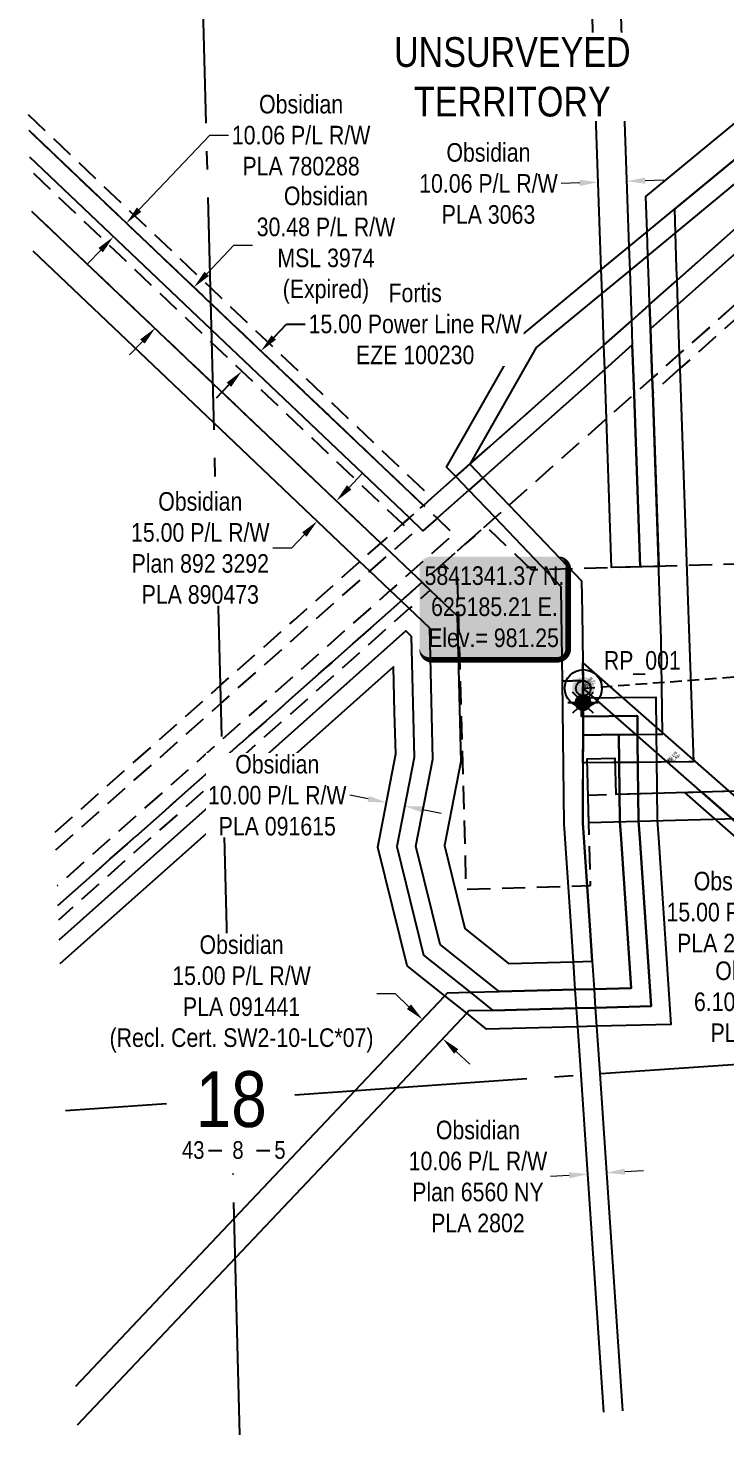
# Model space of a CAD drawing. Extents: x 623641 to 629563, y 5840932 to 5844881.
# Drawn here: x 624887 to 625261, y 5840940 to 5841696 of the extents above; entities that cross this region are included whole.
import ezdxf
from ezdxf.enums import TextEntityAlignment as Align

# ---------------------------------------------------------------- set-up
doc = ezdxf.new("R2010")
doc.units = 0
doc.header["$LTSCALE"] = 5
doc.header["$PDSIZE"] = 0.5
for name, pattern in [('foc-ACCESSROAD', [3.75, 2.5, -1.25]), ('foc-FLOWLINE', [3.75, 2.5, -1.25]), ('foc-QUARTERLINE', [33, 25, -3, 2, -3]), ('foc-TIELINE', [1.875, 1.25, -0.625])]:
    doc.linetypes.add(name, pattern=pattern)
doc.layers.get('Defpoints').update_dxf_attribs({"color": 9})
for name, color, linetype in [('10', 1, 'Continuous'), ('35', 37, 'Continuous'), ('9', 3, 'Continuous'), ('C-RW', 13, 'Continuous'), ('C-WS', 13, 'foc-ACCESSROAD'), ('C-WS-S', 13, 'Continuous'), ('DETAIL-T', 7, 'Continuous'), ('F-EZE', 190, 'foc-FLOWLINE'), ('L-MON', 1, 'Continuous'), ('L-QSEC', 8, 'foc-QUARTERLINE'), ('L-SECLBL', 7, 'Continuous'), ('L-TIE', 7, 'foc-TIELINE'), ('L-UNS-T', 3, 'Continuous')]:
    doc.layers.add(name, color=color, linetype=linetype)
doc.layers.add('C-RW-T', color=13, linetype='Continuous', lineweight=9)
for name, color, linetype, plot in [('Z-DESCRIPTION', 4, 'Continuous', False), ('Z-ELEVATION', 2, 'Continuous', False), ('Z-MSPOINT', 7, 'Continuous', False), ('Z-POINTNUMBER', 6, 'Continuous', False)]:
    doc.layers.add(name, color=color, linetype=linetype, plot=plot)
doc.styles.add('80', font='ARIALN.TTF', dxfattribs={"height": 10})
doc.styles.add('80CG', font='ARIALN.TTF', dxfattribs={"height": 10})
doc.styles.add('80L', font='ARIALN.TTF', dxfattribs={"height": 10})
doc.styles.add('DESCRIPTION', font='ARIALN.TTF', dxfattribs={"height": 2.5})
doc.styles.add('ELEVATION', font='ARIALN.TTF', dxfattribs={"height": 2.5})
doc.styles.add('POINTNUMBER', font='ARIALN.TTF', dxfattribs={"height": 2.5})
doc.styles.add('SIMPLEX', font='ARIALN.TTF')
doc.dimstyles.new('Compass 5 000', dxfattribs={"dimscale": 5, "dimtxt": 9, "dimasz": 2, "dimexe": 0.2, "dimexo": 0.0625, "dimgap": 0.5, "dimtad": 0, "dimtih": 1, "dimtoh": 1, "dimzin": 0, "dimdsep": 46, "dimtxsty": '80CG', "dimcen": 0.1, "dimse1": 1, "dimse2": 1, "dimclrd": 256, "dimclrt": 256, "dimaunit": 1, "dimadec": 4, "dimazin": 0, "dimtfac": 0.06, "dimtofl": 0, "dimtmove": 0, "dimatfit": 1, "dimfxl": 0.2, "dimtolj": 1, "dimtzin": 0, "dimlwd": -1, "dimarcsym": 0})

# ---------------------------------------------------------------- blocks, each defined once
blk = doc.blocks.new('L-SECLBL')
at = {"layer": '9', "color": 7}
for p, q in [((-5.08, -27.83), (-12.29, -27.83)), ((20.7, -27.83), (13.5, -27.83))]:
    blk.add_line(p, q, dxfattribs=at)
at = {"layer": '10', "color": 2, "style": 'SIMPLEX'}
blk.add_attdef('SEC', text='', height=30, dxfattribs=at).set_placement((0, 0), align=Align.MIDDLE)
at = {"layer": '10', "color": 5, "style": '80L'}
blk.add_attdef('TWP', text='', height=9.5, dxfattribs=at).set_placement((-14.43, -27.37), align=Align.MIDDLE_RIGHT)
blk.add_attdef('RGE', text='', height=9.5, dxfattribs=at).set_placement((3.62, -27.37), align=Align.MIDDLE_CENTER)
blk.add_attdef('MER', text='', height=9.5, dxfattribs=at).set_placement((23.17, -27.37), align=Align.MIDDLE_LEFT)
blk = doc.blocks.new('*D626')
at = {"layer": 'Defpoints', "color": 0, "transparency": 16777216}
for p in [(625011.85, 5841522.72), (625026.99, 5841508.33), (625016.65, 5841497.45)]:
    blk.add_point(p, dxfattribs=at)
at = {"layer": 'F-EZE', "transparency": 16777216}
for p, q in [((625018.74, 5841529.97), (625025.62, 5841537.22)), ((625025.62, 5841537.22), (625035.62, 5841537.22)), ((624994.62, 5841504.59), (624987.73, 5841497.34))]:
    blk.add_line(p, q, dxfattribs=at)
for points in [[(625017.53, 5841531.11), (625019.94, 5841528.82), (625011.85, 5841522.72)], [(624993.41, 5841505.73), (624995.83, 5841503.44), (625001.51, 5841511.84)]]:
    blk.add_solid(points, dxfattribs=at)
at = {"layer": 'F-EZE', "transparency": 16777216, "insert": (625094.76, 5841537.22), "char_height": 10, "attachment_point": 5, "style": '80CG', "bg_fill": 3, "box_fill_scale": 1.1, "bg_fill_color": 256, "bg_fill_true_color": 13158600, "bg_fill_transparency": 0}
blk.add_mtext('\\A1;Fortis\\P15.00 Power Line R/W\\PEZE 100230', dxfattribs=at)
blk = doc.blocks.new('*U588')
h = blk.add_hatch(color=254)
edge = h.paths.add_edge_path()
edge.add_line((-34, -28.5), (34, -28.5))
edge.add_arc((34, -22.5), 6, 270, 360)
edge.add_line((40, -22.5), (40, 21))
edge.add_arc((34, 21), 6, 0, 90)
edge.add_line((34, 27), (-34, 27))
edge.add_arc((-34, 21), 6, 90, 180)
edge.add_line((-40, 21), (-40, -22.5))
edge.add_arc((-34, -22.5), 6, 180, 270)
at = {"color": 1, "flags": 128}
blk.add_lwpolyline([(-34, -28.5, 3, 3, 0), (34, -28.5, 3, 3, 0.414214), (40, -22.5, 3, 3, 0), (40, 21, 3, 0, 0.414214), (34, 27, 0, 0, 0), (-34, 27, 0, 0, 0.414214), (-40, 21, 0, 0, 0), (-40, -22.5, 0, 3, 0.414214)], format="xyseb", close=True, dxfattribs=at)
blk.add_lwpolyline([(-17.59, -6.43, 0, 10, 0), (0, 0, 5, 5, 0)], format="xyseb", dxfattribs=at)
at = {"color": 1, "style": '80'}
blk.add_attdef('ENTER_TEXT_001', (-35.99, -5), '', height=10, dxfattribs=at)
blk = doc.blocks.new('*D605')
at = {"layer": 'C-RW-T', "transparency": 16777216}
for p, q in [((624982.68, 5841564.22), (624997.31, 5841579.63)), ((624997.31, 5841579.63), (625007.31, 5841579.63)), ((624948.09, 5841527.82), (624941.2, 5841520.57))]:
    blk.add_line(p, q, dxfattribs=at)
for points in [[(624981.47, 5841565.37), (624983.89, 5841563.08), (624975.79, 5841556.97)], [(624946.88, 5841528.96), (624949.3, 5841526.67), (624954.98, 5841535.07)]]:
    blk.add_solid(points, dxfattribs=at)
at = {"layer": 'Defpoints', "color": 0, "transparency": 16777216}
for p in [(624975.79, 5841556.97), (624994.14, 5841539.54), (624973.33, 5841517.63)]:
    blk.add_point(p, dxfattribs=at)
at = {"layer": 'C-RW-T', "transparency": 16777216, "insert": (625046.78, 5841579.63), "char_height": 10, "attachment_point": 5, "style": '80CG'}
blk.add_mtext('\\A1;Obsidian\\P30.48 P/L R/W\\PMSL 3974\\P(Expired)', dxfattribs=at)
blk = doc.blocks.new('*D608')
at = {"layer": 'C-RW-T', "transparency": 16777216}
for p, q in [((625183.27, 5841613.13), (625173.28, 5841612.78)), ((625218.5, 5841614.35), (625228.49, 5841614.69))]:
    blk.add_line(p, q, dxfattribs=at)
for points in [[(625183.22, 5841614.79), (625183.33, 5841611.46), (625193.27, 5841613.47)], [(625218.44, 5841616.01), (625218.56, 5841612.68), (625208.51, 5841614)]]:
    blk.add_solid(points, dxfattribs=at)
at = {"layer": 'Defpoints', "color": 0, "transparency": 16777216}
for p in [(625193.27, 5841613.47), (625193.55, 5841605.37), (625208.79, 5841605.9)]:
    blk.add_point(p, dxfattribs=at)
at = {"layer": 'C-RW-T', "transparency": 16777216, "insert": (625134.19, 5841612.78), "char_height": 10, "attachment_point": 5, "style": '80CG'}
blk.add_mtext('\\A1;Obsidian\\P10.06 P/L R/W\\PPLA 3063', dxfattribs=at)
blk = doc.blocks.new('*D609')
at = {"layer": 'C-RW-T', "transparency": 16777216}
for p, q in [((625084.17, 5841176.97), (625074.17, 5841176.97)), ((625091.43, 5841170.1), (625084.17, 5841176.97)), ((625116.86, 5841146.04), (625124.12, 5841139.17))]:
    blk.add_line(p, q, dxfattribs=at)
for points in [[(625092.58, 5841171.31), (625090.29, 5841168.89), (625098.7, 5841163.22)], [(625118, 5841147.25), (625115.71, 5841144.83), (625109.59, 5841152.92)]]:
    blk.add_solid(points, dxfattribs=at)
at = {"layer": 'Defpoints', "color": 0, "transparency": 16777216}
for p in [(625093.93, 5841158.18), (625098.7, 5841163.22), (625104.83, 5841147.88)]:
    blk.add_point(p, dxfattribs=at)
at = {"layer": 'C-RW-T', "transparency": 16777216, "insert": (625001.39, 5841176.97), "char_height": 10, "attachment_point": 5, "style": '80CG', "bg_fill": 3, "box_fill_scale": 1.1, "bg_fill_color": 256, "bg_fill_true_color": 13158600, "bg_fill_transparency": 0}
blk.add_mtext('\\A1;Obsidian\\P15.00 P/L R/W\\PPLA 091441\\P(Recl. Cert. SW2-10-LC*07)', dxfattribs=at)
blk = doc.blocks.new('*D610')
at = {"layer": 'C-RW-T', "transparency": 16777216}
for p, q in [((625069.51, 5841281.86), (625059.7, 5841283.78)), ((625098.96, 5841276.08), (625108.77, 5841274.15))]:
    blk.add_line(p, q, dxfattribs=at)
for points in [[(625069.83, 5841283.49), (625069.19, 5841280.22), (625079.33, 5841279.93)], [(625099.28, 5841277.72), (625098.64, 5841274.44), (625089.14, 5841278.01)]]:
    blk.add_solid(points, dxfattribs=at)
at = {"layer": 'Defpoints', "color": 0, "transparency": 16777216}
for p in [(625079.33, 5841279.93), (625080.14, 5841284.08), (625089.96, 5841282.15)]:
    blk.add_point(p, dxfattribs=at)
at = {"layer": 'C-RW-T', "transparency": 16777216, "insert": (625020.61, 5841283.78), "char_height": 10, "attachment_point": 5, "style": '80CG', "bg_fill": 3, "box_fill_scale": 1.1, "bg_fill_color": 256, "bg_fill_true_color": 13158600, "bg_fill_transparency": 0}
blk.add_mtext('\\A1;Obsidian\\P10.00 P/L R/W\\PPLA 091615', dxfattribs=at)
blk = doc.blocks.new('*D611')
at = {"layer": 'C-RW-T', "transparency": 16777216}
for p, q in [((624946.34, 5841598.74), (624984.34, 5841638.74)), ((624984.34, 5841638.74), (624994.34, 5841638.74)), ((624925.63, 5841576.95), (624918.75, 5841569.7))]:
    blk.add_line(p, q, dxfattribs=at)
for points in [[(624945.13, 5841599.89), (624947.55, 5841597.6), (624939.46, 5841591.5)], [(624924.43, 5841578.1), (624926.84, 5841575.8), (624932.52, 5841584.2)]]:
    blk.add_solid(points, dxfattribs=at)
at = {"layer": 'Defpoints', "color": 0, "transparency": 16777216}
for p in [(624939.46, 5841591.5), (624948.74, 5841582.67), (624941.81, 5841575.38)]:
    blk.add_point(p, dxfattribs=at)
at = {"layer": 'C-RW-T', "transparency": 16777216, "insert": (625033.42, 5841638.74), "char_height": 10, "attachment_point": 5, "style": '80CG'}
blk.add_mtext('\\A1;Obsidian\\P10.06 P/L R/W\\PPLA 780288', dxfattribs=at)
blk = doc.blocks.new('*D613')
at = {"layer": 'C-RW-T', "transparency": 16777216}
for p, q in [((625059.28, 5841449.37), (625066.17, 5841456.62)), ((625035.18, 5841424), (625028.29, 5841416.75)), ((625028.29, 5841416.75), (625018.29, 5841416.75))]:
    blk.add_line(p, q, dxfattribs=at)
for points in [[(625058.07, 5841450.52), (625060.49, 5841448.23), (625052.4, 5841442.12)], [(625033.97, 5841425.15), (625036.39, 5841422.85), (625042.07, 5841431.25)]]:
    blk.add_solid(points, dxfattribs=at)
at = {"layer": 'Defpoints', "color": 0, "transparency": 16777216}
for p in [(625051.79, 5841442.7), (625041.46, 5841431.83), (625042.07, 5841431.25)]:
    blk.add_point(p, dxfattribs=at)
at = {"layer": 'C-RW-T', "transparency": 16777216, "insert": (624979.2, 5841416.75), "char_height": 10, "attachment_point": 5, "style": '80CG', "bg_fill": 3, "box_fill_scale": 1.1, "bg_fill_color": 256, "bg_fill_true_color": 13158600, "bg_fill_transparency": 0}
blk.add_mtext('\\A1;Obsidian\\P15.00 P/L R/W\\PPlan 892 3292\\PPLA 890473', dxfattribs=at)
blk = doc.blocks.new('*D614')
at = {"layer": 'C-RW-T', "transparency": 16777216}
for p, q in [((625348.69, 5841257.85), (625355.28, 5841265.36)), ((625325.61, 5841231.55), (625316.28, 5841220.92)), ((625316.28, 5841220.92), (625306.28, 5841220.92))]:
    blk.add_line(p, q, dxfattribs=at)
for points in [[(625347.44, 5841258.95), (625349.94, 5841256.75), (625342.09, 5841250.33)], [(625324.35, 5841232.65), (625326.86, 5841230.45), (625332.2, 5841239.06)]]:
    blk.add_solid(points, dxfattribs=at)
at = {"layer": 'Defpoints', "color": 0, "transparency": 16777216}
for p in [(625317.16, 5841272.21), (625307.27, 5841260.94), (625342.09, 5841250.33)]:
    blk.add_point(p, dxfattribs=at)
at = {"layer": 'C-RW-T', "transparency": 16777216, "insert": (625267.2, 5841220.92), "char_height": 10, "attachment_point": 5, "style": '80CG'}
blk.add_mtext('\\A1;Obsidian\\P15.00 P/L R/W\\PPLA 210421', dxfattribs=at)
blk = doc.blocks.new('*D616')
at = {"layer": 'C-RW-T', "transparency": 16777216}
for p, q in [((625354.45, 5841206.16), (625361.05, 5841213.68)), ((625337.24, 5841186.55), (625325.09, 5841172.7)), ((625325.09, 5841172.7), (625315.09, 5841172.7))]:
    blk.add_line(p, q, dxfattribs=at)
for points in [[(625353.2, 5841207.26), (625355.7, 5841205.06), (625347.86, 5841198.65)], [(625335.98, 5841187.65), (625338.49, 5841185.45), (625343.83, 5841194.06)]]:
    blk.add_solid(points, dxfattribs=at)
at = {"layer": 'Defpoints', "color": 0, "transparency": 16777216}
for p in [(625343.83, 5841194.06), (625358.99, 5841188.87), (625354.97, 5841184.29)]:
    blk.add_point(p, dxfattribs=at)
at = {"layer": 'C-RW-T', "transparency": 16777216, "insert": (625278.78, 5841172.7), "char_height": 10, "attachment_point": 5, "style": '80CG'}
blk.add_mtext('\\A1;Obsidian\\P6.10 P/L R/W\\PPLA 4375', dxfattribs=at)
blk = doc.blocks.new('*D630')
at = {"layer": 'C-RW-T', "transparency": 16777216}
for p, q in [((625207.58, 5841081.43), (625217.56, 5841082.1)), ((625177.6, 5841079.41), (625167.62, 5841078.74))]:
    blk.add_line(p, q, dxfattribs=at)
for points in [[(625207.47, 5841083.09), (625207.69, 5841079.76), (625197.61, 5841080.76)], [(625177.48, 5841081.07), (625177.71, 5841077.75), (625187.57, 5841080.08)]]:
    blk.add_solid(points, dxfattribs=at)
at = {"layer": 'Defpoints', "color": 0, "transparency": 16777216}
for p in [(625186.05, 5841102.72), (625196.08, 5841103.39), (625197.61, 5841080.76)]:
    blk.add_point(p, dxfattribs=at)
at = {"layer": 'C-RW-T', "transparency": 16777216, "insert": (625128.53, 5841078.74), "char_height": 10, "attachment_point": 5, "style": '80CG'}
blk.add_mtext('\\A1;Obsidian\\P10.06 P/L R/W\\PPlan 6560 NY\\PPLA 2802', dxfattribs=at)
blk = doc.blocks.new('GAS')
h = blk.add_hatch(color=255)
h.dxf.hatch_style = 1
edge = h.paths.add_edge_path()
edge.add_arc((0, 0), 0.9, 0, 360)
for p, q in [((0, 0.81), (0, 1.62)), ((-0.81, 0), (-1.62, 0)), ((-0.57, 0.57), (-1.14, 1.14)), ((0.57, 0.57), (1.14, 1.14)), ((1.62, 0), (0.81, 0)), ((-0.57, -0.57), (-1.14, -1.14)), ((0, -0.81), (0, -1.62)), ((1.14, -1.14), (0.57, -0.57))]:
    blk.add_line(p, q)
blk.add_circle((0, 0), 0.8)
blk = doc.blocks.new('fdia')
at = {"color": 255, "const_width": 1}
blk.add_lwpolyline([(-0.5, 0, 1), (0.5, 0, 1)], format="xyb", close=True, dxfattribs=at)
blk = doc.blocks.new('Fdiaa')
blk.add_blockref('fdia', (0, 0))
blk = doc.blocks.new('fdib')
at = {"color": 1, "const_width": 1.6}
blk.add_lwpolyline([(-0.4, 0, 1), (0.4, 0, 1)], format="xyb", close=True, dxfattribs=at)
at = {"color": 1}
blk.add_circle((0, 0), 0.8, dxfattribs=at)
blk = doc.blocks.new('Fdibb')
blk.add_blockref('fdib', (0, 0))
blk = doc.blocks.new('fdicc')
for name in ['Fdibb', 'Fdiaa']:
    blk.add_blockref(name, (0, 0))
blk = doc.blocks.new('FDI')
blk.add_blockref('fdicc', (0, 0))

msp = doc.modelspace()

# ---------------------------------------------------------------- linework, layer by layer
at = {"layer": '35', "color": 3}
msp.add_circle((625185.217, 5841341.373), 9.996, dxfattribs=at)
at = {"layer": 'C-RW', "flags": 128}
for points in [[(625838.391, 5842082.082), (625813.833, 5842060.295), (625784.336, 5842034.124), (625718.879, 5841976.047), (625629.524, 5841896.773), (625512.468, 5841792.917), (625334.714, 5841635.211), (625235.9, 5841547.541), (625221.33, 5841534.614), (625220.877, 5841547.667), (625235.447, 5841560.594), (625328.034, 5841642.739), (625505.788, 5841800.445), (625622.845, 5841904.3), (625660.393, 5841937.614), (625675.604, 5841951.109), (625702.426, 5841974.907), (625783.995, 5842047.276), (625813.493, 5842073.447), (625822.758, 5842081.667)], [(625193.731, 5842039.887), (625197.2, 5841939.909), (625209.729, 5841578.744), (625210.168, 5841566.069), (625211.108, 5841539), (625211.561, 5841525.948), (625212.48, 5841499.446), (625215.7, 5841406.639), (625200.457, 5841406.217), (625197.678, 5841486.314), (625196.759, 5841512.814), (625196.306, 5841525.867), (625195.336, 5841553.83), (625194.896, 5841566.504), (625181.978, 5841938.855), (625178.51, 5842038.833)], [(625280.178, 5841636.882), (625234.246, 5841598.977), (625234.6, 5841586.231), (625234.772, 5841580.06), (625235.215, 5841567.281), (625235.447, 5841560.594), (625235.9, 5841547.541), (625236.819, 5841521.039), (625237.089, 5841513.252), (625241.596, 5841383.335), (625242.117, 5841368.333), (625244.423, 5841301.863), (625241.981, 5841301.835), (625227.01, 5841301.659), (625224.571, 5841301.63), (625214.566, 5841301.511), (625204.56, 5841301.394), (625201.052, 5841301.352), (625186.057, 5841301.176), (625185.019, 5841301.164), (625185.052, 5841316.174), (625204.384, 5841316.402), (625210.129, 5841316.469), (625214.388, 5841316.519), (625224.391, 5841316.637), (625225.106, 5841316.645), (625227.715, 5841316.676), (625227.112, 5841367.971), (625226.591, 5841382.971), (625222.52, 5841500.327), (625222.25, 5841508.114), (625221.331, 5841534.614), (625220.877, 5841547.667), (625220.615, 5841555.232), (625219.959, 5841574.149), (625219.519, 5841586.824), (625218.863, 5841605.743), (625272.72, 5841650.188)], [(624886.934, 5841641.392), (624984.872, 5841548.347), (625099.206, 5841439.719), (625103.713, 5841443.718), (625116.613, 5841455.163), (625124.14, 5841461.841), (625196.306, 5841525.867), (625211.108, 5841539), (625220.877, 5841547.667), (625221.33, 5841534.614), (625222.25, 5841508.114), (625222.52, 5841500.327), (625225.761, 5841406.918), (625215.7, 5841406.639), (625212.48, 5841499.446), (625211.561, 5841525.948), (625196.759, 5841512.814), (625131.11, 5841454.569), (625123.583, 5841447.892), (625106.528, 5841432.762), (625105.885, 5841432.19), (625098.973, 5841426.058), (625091.65, 5841433.016), (624985.237, 5841534.113), (624887.474, 5841626.998)], [(625285.174, 5841627.969), (625210.168, 5841566.069), (625195.336, 5841553.83), (625159.854, 5841524.549), (625124.14, 5841461.841), (625131.11, 5841454.569), (625145.26, 5841439.808), (625184.26, 5841399.122), (625184.666, 5841382.068), (625184.888, 5841354.962), (625185.118, 5841345.479), (625173.995, 5841345.209), (625173.557, 5841381.687), (625173.386, 5841395.933), (625137.733, 5841433.13), (625123.583, 5841447.892), (625116.613, 5841455.163), (625111.692, 5841460.298), (625152.03, 5841531.13), (625194.896, 5841566.504), (625209.729, 5841578.744), (625280.178, 5841636.882)], [(624888.57, 5841597.773), (624985.979, 5841505.226), (625076.308, 5841419.404), (625081.702, 5841414.28), (625092.619, 5841403.907), (625098.5, 5841398.321), (625102.867, 5841394.172), (625117.439, 5841380.327), (625119.338, 5841302.026), (625110.464, 5841256.825), (625121.543, 5841212.101), (625144.995, 5841193.367), (625179.891, 5841194.262), (625189.952, 5841194.521), (625188.659, 5841213.727), (625184.947, 5841268.896), (625185.052, 5841316.174), (625204.384, 5841316.402), (625204.56, 5841301.394), (625204.933, 5841269.68), (625205.555, 5841260.434), (625210.963, 5841180.061), (625190.958, 5841179.548), (625180.898, 5841179.29), (625139.91, 5841178.235), (625108.211, 5841203.558), (625095.11, 5841256.448), (625104.306, 5841303.303), (625102.598, 5841373.741), (625091.609, 5841384.182), (625087.24, 5841388.332), (625081.358, 5841393.921), (625070.441, 5841404.293), (625065.049, 5841409.415), (624986.523, 5841484.023), (624889.375, 5841576.324)], [(624903.26, 5841206.103), (624991.639, 5841284.834), (625089.697, 5841372.195), (625092.695, 5841369.347), (625094.276, 5841304.155), (625084.864, 5841256.197), (625099.314, 5841197.859), (625124.379, 5841177.836), (625136.518, 5841168.139), (625181.155, 5841169.286), (625181.571, 5841169.297), (625191.63, 5841169.556), (625221.647, 5841170.326), (625215.567, 5841260.676), (625214.935, 5841270.075), (625214.434, 5841312.692), (625214.269, 5841326.345), (625213.832, 5841326.52), (625198.874, 5841326.344), (625184.274, 5841326.172), (625184.156, 5841336.178), (625187.62, 5841336.219), (625202.578, 5841336.394), (625224.159, 5841336.648), (625224.384, 5841317.293), (625224.545, 5841303.821), (625224.937, 5841270.47), (625225.58, 5841260.918), (625232.33, 5841160.591), (625192.303, 5841159.563), (625182.243, 5841159.305), (625133.125, 5841158.043), (625122.485, 5841166.543), (625110.725, 5841175.938), (625090.418, 5841192.16), (625074.618, 5841255.945), (625084.457, 5841306.082), (625083.682, 5841328.288), (625083.085, 5841352.904), (624991.975, 5841271.735), (624903.746, 5841193.136)], [(625196.184, 5840952.105), (625183.985, 5841133.431), (625182.58, 5841154.308), (625182.243, 5841159.305), (625181.571, 5841169.297), (625180.898, 5841179.29), (625179.891, 5841194.262), (625178.598, 5841213.483), (625174.896, 5841268.499), (625173.995, 5841345.209), (625185.118, 5841345.479), (625184.947, 5841268.896), (625188.659, 5841213.727), (625189.952, 5841194.521), (625190.958, 5841179.548), (625191.63, 5841169.556), (625192.303, 5841159.563), (625192.639, 5841154.566), (625194.015, 5841134.125), (625206.219, 5840952.733)], [(624912.26, 5840966.129), (624997.508, 5841056.249), (625062.567, 5841125.03), (625110.725, 5841175.938), (625112.224, 5841177.523), (625124.379, 5841177.836), (625139.91, 5841178.235), (625180.898, 5841179.29), (625190.958, 5841179.548), (625210.963, 5841180.061), (625205.555, 5841260.434), (625204.933, 5841269.68), (625204.384, 5841316.401), (625185.052, 5841316.174), (625185.074, 5841326.182), (625198.874, 5841326.344), (625213.832, 5841326.52), (625214.269, 5841326.345), (625214.434, 5841312.692), (625214.935, 5841270.075), (625215.567, 5841260.676), (625221.647, 5841170.326), (625191.63, 5841169.556), (625181.571, 5841169.297), (625181.155, 5841169.286), (625136.518, 5841168.139), (625123.682, 5841167.809), (625122.485, 5841166.543), (625084.66, 5841126.559), (624998.054, 5841035.003), (624913.047, 5840945.139)]]:
    msp.add_lwpolyline(points, dxfattribs=at)
at = {"layer": 'C-RW'}
for points in [[(625465.927, 5841095.028), (625185.217, 5841341.373), (625184.888, 5841354.962), (625472.537, 5841102.528)], [(625473.721, 5841114.868), (625294.776, 5841271.906), (625188.154, 5841268.949), (625187.2, 5841303.323), (625202.189, 5841303.739), (625202.727, 5841284.354), (625300.243, 5841287.059), (625486.482, 5841123.619)], [(625459.342, 5841092.694), (625239.774, 5841285.382), (625248.736, 5841285.63), (625465.927, 5841095.028)]]:
    msp.add_lwpolyline(points, dxfattribs=at)
at = {"layer": 'C-WS', "flags": 128}
for points in [[(624901.09, 5841263.948), (624990.146, 5841342.959), (625029.632, 5841377.992), (625040.849, 5841387.943), (625065.049, 5841409.415), (625076.308, 5841419.404), (625087.938, 5841429.723), (625091.65, 5841433.016), (625099.206, 5841439.719), (625103.713, 5841443.718), (625116.613, 5841455.163), (625124.14, 5841461.841), (625196.306, 5841525.867), (625211.108, 5841539), (625220.877, 5841547.667), (625328.034, 5841642.739), (625505.788, 5841800.445), (625622.845, 5841904.3), (625660.393, 5841937.614), (625675.604, 5841951.109), (625702.426, 5841974.907), (625783.995, 5842047.275), (625813.493, 5842073.447), (625822.758, 5842081.667)], [(625870.131, 5842082.926), (625814.524, 5842033.59), (625785.026, 5842007.419), (625752.276, 5841978.362), (625643.085, 5841881.487), (625622.373, 5841863.11), (625614.822, 5841856.411), (625614.331, 5841855.976), (625590.31, 5841834.663), (625526.03, 5841777.632), (625222.25, 5841508.114), (625212.48, 5841499.446), (625197.678, 5841486.314), (625145.26, 5841439.808), (625137.733, 5841433.13), (625121.396, 5841418.635), (625098.5, 5841398.321), (625087.24, 5841388.332), (625049.899, 5841355.202), (624991.17, 5841303.097), (624902.57, 5841224.491)], [(624886.934, 5841641.392), (624984.872, 5841548.347), (625099.206, 5841439.719), (625091.65, 5841433.016), (625087.938, 5841429.723), (625076.308, 5841419.404), (624985.979, 5841505.226), (624888.57, 5841597.773)]]:
    msp.add_lwpolyline(points, dxfattribs=at)
msp.add_lwpolyline([(625157.375, 5841405.025), (625132.593, 5841428.569), (625109.718, 5841408.274), (625117.437, 5841400.941), (625122.076, 5841233.353), (625189.086, 5841235.208), (625187.737, 5841283.942), (625273.014, 5841286.302), (625269.642, 5841408.133)], close=True, dxfattribs=at)
at = {"layer": 'F-EZE', "flags": 128}
msp.add_lwpolyline([(625237.089, 5841513.252), (625222.52, 5841500.327), (625222.25, 5841508.114), (625236.819, 5841521.039), (625526.03, 5841777.632), (625590.31, 5841834.663), (625592.53, 5841828.607), (625530.014, 5841773.141), (625237.089, 5841513.252)], close=True, dxfattribs=at)
for points in [[(624886.612, 5841649.982), (624984.654, 5841556.835), (625103.713, 5841443.718), (625099.206, 5841439.719), (624984.872, 5841548.347), (624886.934, 5841641.393)], [(624886.934, 5841641.392), (624984.872, 5841548.347), (625099.206, 5841439.719), (625106.528, 5841432.762), (625115.522, 5841424.218), (625092.619, 5841403.907), (625081.358, 5841393.92), (624990.897, 5841313.701), (624902.175, 5841235.022)], [(624901.448, 5841254.415), (624990.394, 5841333.3), (625070.441, 5841404.293), (625081.702, 5841414.279), (625093.334, 5841424.596), (625087.938, 5841429.723), (624985.417, 5841527.127), (624887.739, 5841619.932)], [(624902.57, 5841224.491), (624991.17, 5841303.098), (625049.899, 5841355.202), (625087.24, 5841388.332), (625098.5, 5841398.321), (625102.867, 5841394.172), (625091.609, 5841384.182), (624991.371, 5841295.25), (624902.862, 5841216.724)]]:
    msp.add_lwpolyline(points, dxfattribs=at)
at = {"layer": 'L-QSEC'}
for p, q in [((624995.091, 5841150.397), (624975.211, 5841924.548)), ((625030.064, 5841122.785), (625806.511, 5841176.553)), ((624906.705, 5841114.242), (624960.968, 5841118)), ((625000.497, 5840939.851), (624996.887, 5841080.446))]:
    msp.add_line(p, q, dxfattribs=at)
at = {"layer": 'L-TIE'}
msp.add_line((625185.206, 5841341.367), (625822.291, 5841389.438), dxfattribs=at)
at = {"layer": 'Z-MSPOINT'}
for p in [(625185.206, 5841341.367, 981.288), (625230.678, 5841301.43, 980.176)]:
    msp.add_point(p, dxfattribs=at)

# ---------------------------------------------------------------- block references
at = {"layer": 'C-WS-S', "color": 3, "xscale": 4.998227099999978, "yscale": 4.998227099999978, "zscale": 4.998227099999978}
msp.add_blockref('GAS', (625185.032, 5841333.582), dxfattribs=at)
at = {"layer": 'DETAIL-T', "color": 5}
ref = msp.add_blockref('*U588', (625137.137, 5841385.145), dxfattribs=dict(at, xscale=0.99964541, yscale=0.99964541, zscale=0.99964541))
ref.add_attrib('ENTER_TEXT_001', '5841341.37 N.', (625099.831, 5841396.914), dxfattribs={"layer": '0', "color": 1, "height": 9.99645, "style": '80'})
ref.add_attrib('ENTER_TEXT_002', '625185.21 E.', (625103.353, 5841380.212), dxfattribs={"layer": '0', "color": 1, "height": 9.99645, "style": '80'})
ref.add_attrib('ENTER_TEXT_003', 'Elev.= 981.25', (625101.74, 5841363.51), dxfattribs={"layer": '0', "color": 1, "height": 9.99645, "style": '80'})
at = {"layer": 'L-MON', "xscale": 4.999999999999996, "yscale": 4.999999999999996, "zscale": 4.999999999999996}
msp.add_blockref('FDI', (625185.206, 5841341.367), dxfattribs=at)
at = {"layer": 'L-SECLBL', "color": 3}
msp.add_blockref('L-SECLBL', (624995.861, 5841120.416), dxfattribs=at).add_auto_attribs({'SEC': '18', 'TWP': '43', 'RGE': '8', 'MER': '5'})

# ---------------------------------------------------------------- texts
at = {"layer": '35', "color": 3, "style": '80'}
msp.add_attdef('RP_001', (625196.25, 5841351.342), 'RP', height=9.9965, dxfattribs=at)
at = {"layer": 'Z-DESCRIPTION', "style": 'DESCRIPTION'}
for s, p in [('FDI_CS', (625185.206, 5841341.367)), ('FDI_MP', (625230.678, 5841301.43))]:
    msp.add_text(s, height=1.5, rotation=23.999999, dxfattribs=at).set_placement(p)
at = {"layer": 'Z-ELEVATION', "style": 'ELEVATION'}
for s, p in [('981.288', (625185.206, 5841341.367)), ('980.176', (625230.678, 5841301.43))]:
    msp.add_text(s, height=1.5, rotation=44.999991, dxfattribs=at).set_placement(p)
at = {"layer": 'Z-POINTNUMBER', "style": 'POINTNUMBER'}
for s, p in [('1002', (625185.206, 5841341.367)), ('1001', (625230.678, 5841301.43))]:
    msp.add_text(s, height=1.5, dxfattribs=at).set_placement(p)

# ---------------------------------------------------------------- dimensions: what is measured, and where the dimension line sits
at = {"layer": 'C-RW-T', "color": 6}
for base, p1, p2, angle, text, picture, middle in [((625342.092, 5841250.333), (625307.272, 5841260.94), (625317.162, 5841272.21), 48.73055, 'Obsidian\\P15.00 P/L R/W\\PPLA 210421', '*D614', (625267.197, 5841220.924)), ((625343.833, 5841194.062), (625358.991, 5841188.873), (625354.969, 5841184.289), 228.73055, 'Obsidian\\P6.10 P/L R/W\\PPLA 4375', '*D616', (625278.776, 5841172.699))]:
    dim = msp.add_linear_dim(base=base, p1=p1, p2=p2, angle=angle, text=text, dimstyle='Compass 5 000', dxfattribs=at)
    dim.commit()
    dim.dimension.update_dxf_attribs({"geometry": picture, "text_midpoint": middle, "dimtype": 161})

# ---------------------------------------------------------------- next in the draw order: texts
at = {"layer": 'L-UNS-T', "color": 3, "insert": (625147.041, 5841670.054), "char_height": 15.99433, "attachment_point": 5, "style": '80L', "bg_fill": 3, "box_fill_scale": 1.15, "bg_fill_color": 256, "bg_fill_true_color": 256, "bg_fill_transparency": 0}
msp.add_mtext_dynamic_manual_height_columns('UNSURVEYED TERRITORY', width=126.41375, gutter_width=47.5, heights=[0], dxfattribs=at)

# ---------------------------------------------------------------- next in the draw order: dimensions: what is measured, and where the dimension line sits
at = {"layer": 'C-RW-T'}
dim = msp.add_aligned_dim(p1=(625104.827, 5841147.877), p2=(625093.931, 5841158.185), distance=-6.936, text='Obsidian\\P15.00 P/L R/W\\PPLA 091441\\P(Recl. Cert. SW2-10-LC*07)', dimstyle='Compass 5 000', override={"dimtfill": 1}, dxfattribs=at)
dim.commit()
dim.dimension.update_dxf_attribs({"geometry": '*D609', "text_midpoint": (625001.388, 5841176.968)})
at = {"layer": 'F-EZE', "color": 3}
dim = msp.add_linear_dim(base=(625011.848, 5841522.717), p1=(625016.65, 5841497.452), p2=(625026.988, 5841508.333), angle=46.465983, text='Fortis\\P15.00 Power Line R/W\\PEZE 100230', dimstyle='Compass 5 000', override={"dimtfill": 1}, dxfattribs=at)
dim.commit()
dim.dimension.update_dxf_attribs({"geometry": '*D626', "text_midpoint": (625094.764, 5841537.216), "dimtype": 161})

# ---------------------------------------------------------------- next in the draw order: dimensions: what is measured, and where the dimension line sits
at = {"layer": 'C-RW-T'}
for base, p1, p2, angle, text, picture, middle in [((624939.455, 5841591.495), (624941.807, 5841575.377), (624948.74, 5841582.674), 46.467206, 'Obsidian\\P10.06 P/L R/W\\PPLA 780288', '*D611', (625033.423, 5841638.736)), ((624975.79, 5841556.975), (624973.329, 5841517.628), (624994.144, 5841539.537), 46.465983, 'Obsidian\\P30.48 P/L R/W\\PMSL 3974\\P(Expired)', '*D605', (625046.784, 5841579.628))]:
    dim = msp.add_linear_dim(base=base, p1=p1, p2=p2, angle=angle, text=text, dimstyle='Compass 5 000', dxfattribs=at)
    dim.commit()
    dim.dimension.update_dxf_attribs({"geometry": picture, "text_midpoint": middle, "dimtype": 161})
dim = msp.add_aligned_dim(p1=(625208.787, 5841605.899), p2=(625193.548, 5841605.37), distance=-8.107, text='Obsidian\\P10.06 P/L R/W\\PPLA 3063', dimstyle='Compass 5 000', dxfattribs=at)
dim.commit()
dim.dimension.update_dxf_attribs({"geometry": '*D608', "text_midpoint": (625134.193, 5841612.779)})
for p1, p2, distance, text, picture, middle in [((625051.786, 5841442.703), (625041.457, 5841431.831), 0.84, 'Obsidian\\P15.00 P/L R/W\\PPlan 892 3292\\PPLA 890473', '*D613', (624979.204, 5841416.753)), ((625089.958, 5841282.15), (625080.139, 5841284.077), 4.223, 'Obsidian\\P10.00 P/L R/W\\PPLA 091615', '*D610', (625020.614, 5841283.784))]:
    dim = msp.add_aligned_dim(p1=p1, p2=p2, distance=distance, text=text, dimstyle='Compass 5 000', override={"dimtfill": 1}, dxfattribs=at)
    dim.commit()
    dim.dimension.update_dxf_attribs({"geometry": picture, "text_midpoint": middle})
at = {"layer": 'C-RW-T', "color": 5}
dim = msp.add_linear_dim(base=(625197.606, 5841080.756), p1=(625186.051, 5841102.718), p2=(625196.082, 5841103.393), angle=3.849315, text='Obsidian\\P10.06 P/L R/W\\PPlan 6560 NY\\PPLA 2802', dimstyle='Compass 5 000', dxfattribs=at)
dim.commit()
dim.dimension.update_dxf_attribs({"geometry": '*D630', "text_midpoint": (625128.533, 5841078.738), "dimtype": 161})

doc.saveas('drawing.dxf')
